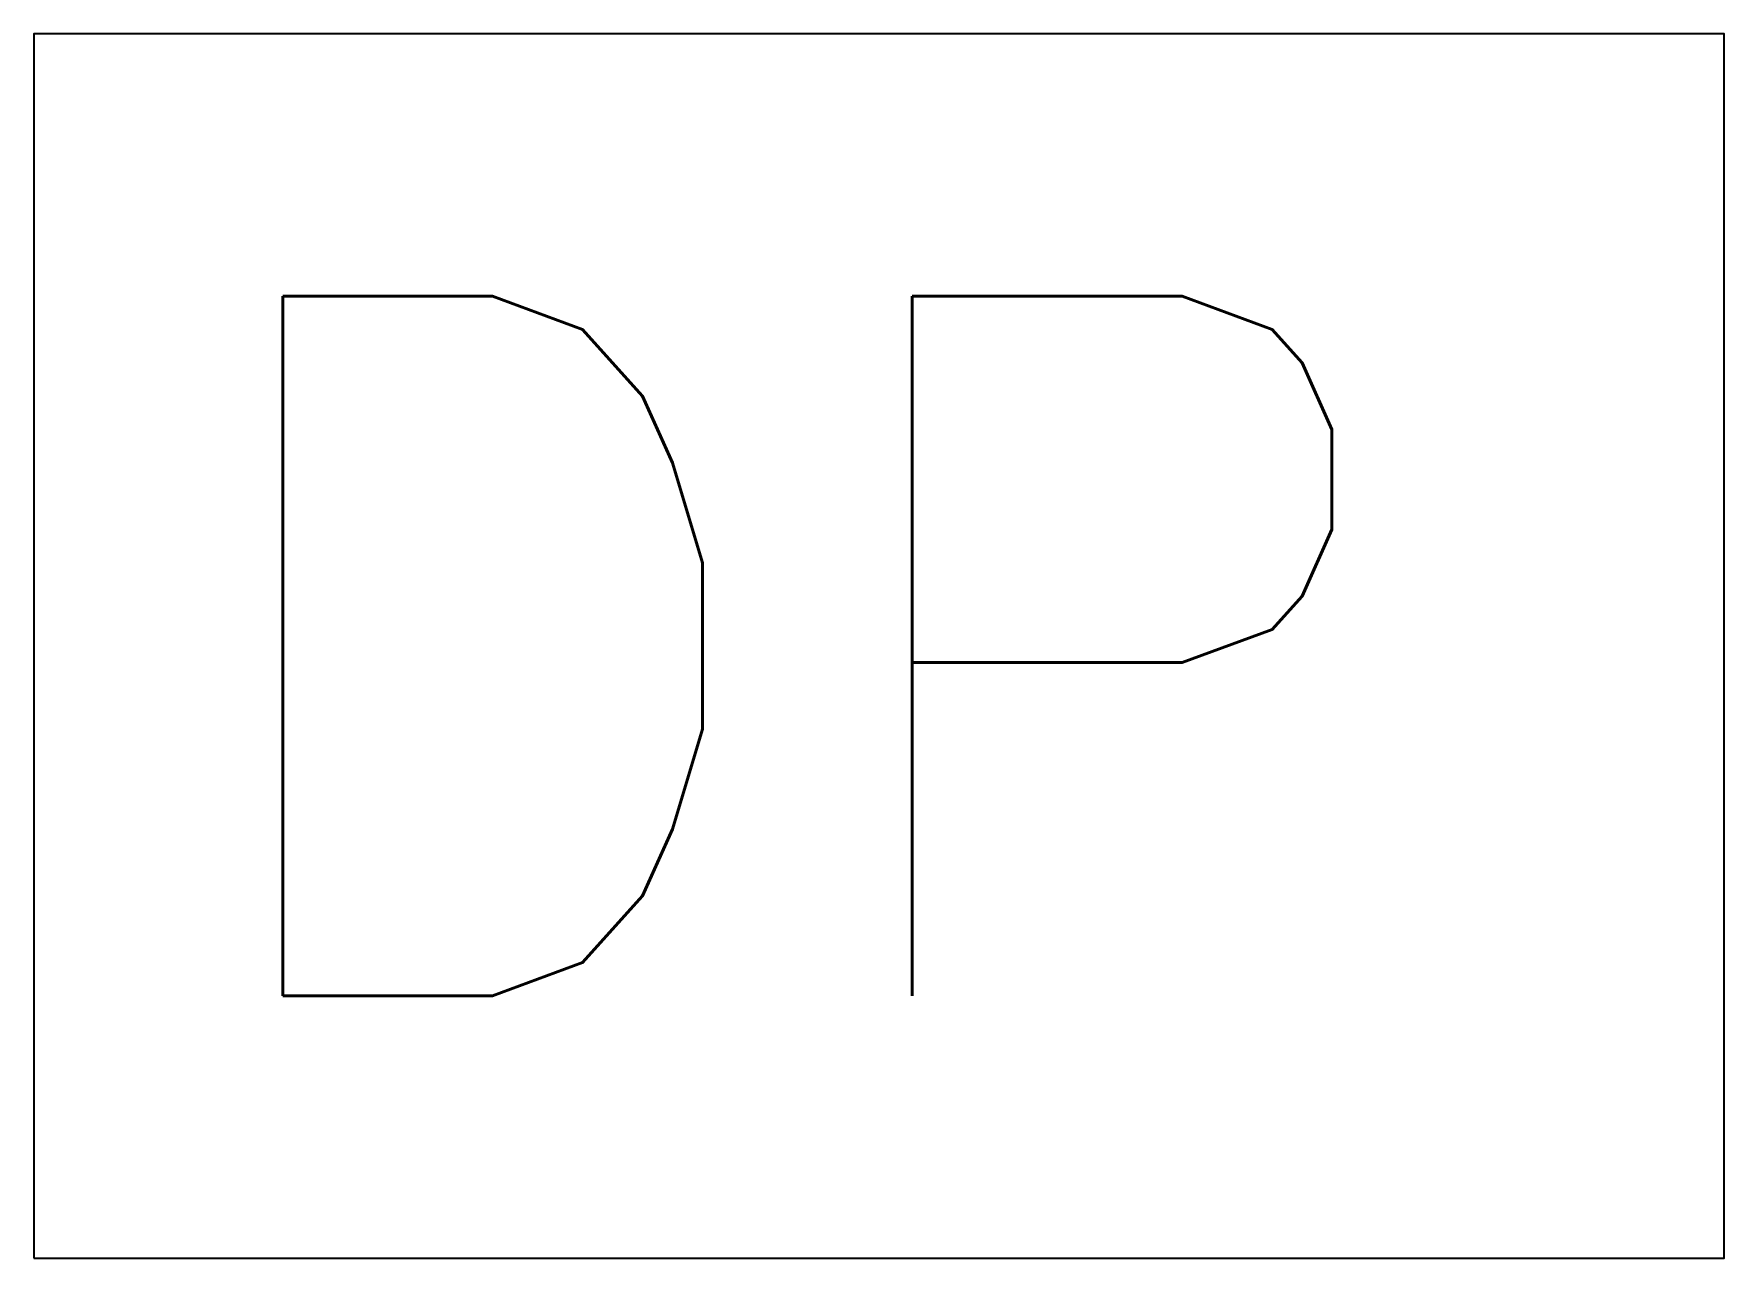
# Model space of a CAD drawing. Header units: millimetres. Extents: x -10118.854 to -10118.37, y 54.382 to 54.732.
import ezdxf

# ---------------------------------------------------------------- set-up
doc = ezdxf.new("R2010")
doc.units = ezdxf.units.MM
doc.header["$LTSCALE"] = 10
doc.layers.add('Tub_componentes', color=2, linetype='Continuous')
doc.styles.add('r80', font='romans.shx')

msp = doc.modelspace()

# ---------------------------------------------------------------- linework, layer by layer
at = {"layer": 'Tub_componentes'}
msp.add_lwpolyline([(-10118.85354, 54.38226), (-10118.37021, 54.38226), (-10118.37021, 54.73226), (-10118.85354, 54.73226)], close=True, dxfattribs=at)

# ---------------------------------------------------------------- texts
at = {"layer": 'Tub_componentes', "color": 3, "linetype": 'Continuous', "style": 'r80'}
msp.add_text('DP', height=0.2, dxfattribs=at).set_placement((-10118.81664, 54.45726))

doc.saveas('drawing.dxf')
